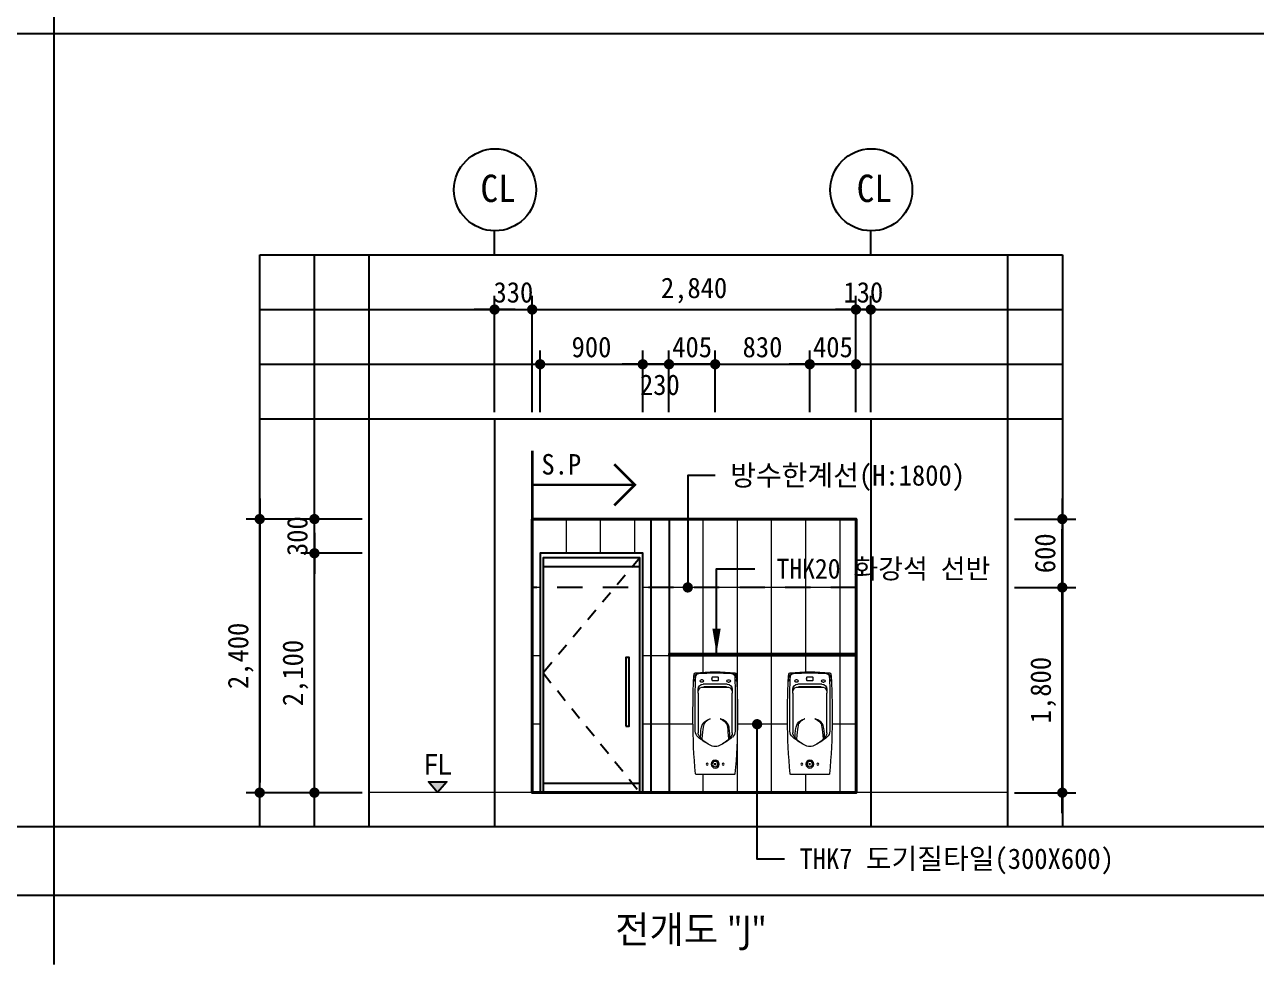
# Model space of a CAD drawing. Header units: millimetres. Extents: x -423835 to -174325, y -1379898 to -1311126.
# Drawn here: x -412830 to -402026, y -1344258 to -1336015 of the extents above; entities that cross this region are included whole.
import ezdxf
from ezdxf.enums import TextEntityAlignment as Align

# ---------------------------------------------------------------- set-up
doc = ezdxf.new("R2010")
doc.units = ezdxf.units.MM
doc.header["$LTSCALE"] = 100
doc.header["$MEASUREMENT"] = 0
doc.header["$PDSIZE"] = -10
doc.linetypes.add('HID', pattern=[2, 1.1, -0.9])
doc.layers.get('0').update_dxf_attribs({"linetype": 'CONTINUOUS'})
doc.layers.get('Defpoints').update_dxf_attribs({"color": 153, "linetype": 'CONTINUOUS'})
for name, color, linetype, lineweight in [('A-AXIS-BUBL', 7, 'CONTINUOUS', 25), ('A-ELEV-LIN1', 2, 'CONTINUOUS', 40), ('A-ELEV-LIN2', 7, 'CONTINUOUS', 25), ('A-FLXM-SANI', 6, 'CONTINUOUS', 20), ('A-MKXS-TEXT1', 3, 'CONTINUOUS', 25), ('A-WAXK-PATT', 8, 'CONTINUOUS', 18), ('A-XXXX-FIN2', 6, 'CONTINUOUS', 20), ('A-XXXX-SYMB', 7, 'CONTINUOUS', 25), ('A-XXXX-TXT2', 3, 'CONTINUOUS', 25)]:
    doc.layers.add(name, color=color, linetype=linetype, lineweight=lineweight)
for name, color, linetype in [('A-DIMS', 7, 'CONTINUOUS'), ('A-MKXS-LEAD', 7, 'CONTINUOUS'), ('AA-AXIS-LINE-1', 1, 'CONTINUOUS'), ('AA-ELE-2', 3, 'CONTINUOUS'), ('AA-TEX-3', 3, 'CONTINUOUS'), ('DOOR', 8, 'CONTINUOUS'), ('HID', 1, 'HID'), ('IN-F-PAT', 8, 'CONTINUOUS'), ('IN-TEXT-FIN', 3, 'CONTINUOUS'), ('LEADER', 7, 'CONTINUOUS'), ('TOIL', 4, 'CONTINUOUS'), ('방수', 7, 'HID')]:
    doc.layers.add(name, color=color, linetype=linetype)
doc.styles.add('HY울릉도L', font='')
doc.styles.add('돋움체', font='')
doc.styles.add('맑은 고딕', font='malgun.ttf')
doc.styles.add('맑은고딕', font='malgun.ttf')
doc.styles.add('유형1', font='H2GTRM.TTF', dxfattribs={"width": 0.8, "height": 8})
doc.styles.get('HY울릉도L').set_extended_font_data('HYwulM')
doc.styles.get('돋움체').set_extended_font_data('DotumChe')
doc.dimstyles.new('CDIM', dxfattribs={"dimtxt": 3, "dimasz": 1.5, "dimexe": 2, "dimexo": 1, "dimgap": 1, "dimtad": 1, "dimdec": 0, "dimrnd": 0.5, "dimzin": 0, "dimdsep": 32, "dimlunit": 6, "dimtxsty": 'HY울릉도L', "dimblk1": '_CIDOT', "dimblk2": '_CIDOT', "dimsah": 1, "dimcen": 5.5, "dimclrd": 2, "dimclre": 2, "dimclrt": 7, "dimadec": 0, "dimazin": 0, "dimtfac": 1, "dimtdec": 0, "dimtix": 1, "dimtmove": 2, "dimatfit": 1, "dimldrblk": '_CIDOT', "dimfxl": 1, "dimtolj": 1, "dimtzin": 0, "dimlwd": -1, "dimarcsym": 0})

# ---------------------------------------------------------------- blocks, each defined once
blk = doc.blocks.new('_CIDOT')
at = {"color": 0, "linetype": 'ByBlock'}
blk.add_line((2, 0), (-1, 0), dxfattribs=at)
at = {"color": 0, "linetype": 'ByBlock', "const_width": 0.5}
blk.add_lwpolyline([(-0.25, 0, 1), (0.25, 0, 1)], format="xyb", close=True, dxfattribs=at)
blk = doc.blocks.new('*D78')
at = {"layer": 'A-DIMS', "lineweight": -2, "transparency": 16777216}
for p, q in [((-409868, -1340352), (-410888, -1340352)), ((-409868, -1342752), (-410888, -1342752))]:
    blk.add_line(p, q, dxfattribs=at)
at = {"layer": 'A-DIMS', "transparency": 16777216}
blk.add_line((-410768, -1340442), (-410768, -1342662), dxfattribs=at)
at = {"layer": 'Defpoints', "color": 0, "transparency": 16777216}
for p in [(-409808, -1340352), (-410768, -1342752), (-409808, -1342752)]:
    blk.add_point(p, dxfattribs=at)
at = {"layer": 'A-DIMS', "transparency": 16777216, "xscale": 90, "yscale": 90, "zscale": 90}
for p, rotation in [((-410768, -1340352), 90), ((-410768, -1342752), 270)]:
    blk.add_blockref('_CIDOT', p, dxfattribs=dict(at, rotation=rotation))
at = {"layer": 'A-DIMS', "color": 3, "transparency": 16777216, "insert": (-410935, -1341552), "char_height": 180, "attachment_point": 5, "rotation": 90, "style": '돋움체'}
blk.add_mtext('\\A1;2,400', dxfattribs=at)
blk = doc.blocks.new('*D79')
at = {"layer": 'A-DIMS', "lineweight": -2, "transparency": 16777216}
for p, q in [((-409948, -1340652), (-410408, -1340652)), ((-409868, -1342752), (-410408, -1342752))]:
    blk.add_line(p, q, dxfattribs=at)
at = {"layer": 'A-DIMS', "transparency": 16777216}
blk.add_line((-410288, -1342662), (-410288, -1340742), dxfattribs=at)
at = {"layer": 'Defpoints', "color": 0, "transparency": 16777216}
for p in [(-410288, -1340652), (-409888, -1340652), (-409808, -1342752)]:
    blk.add_point(p, dxfattribs=at)
at = {"layer": 'A-DIMS', "transparency": 16777216, "xscale": 90, "yscale": 90, "zscale": 90}
for p, rotation in [((-410288, -1340652), 90), ((-410288, -1342752), 270)]:
    blk.add_blockref('_CIDOT', p, dxfattribs=dict(at, rotation=rotation))
at = {"layer": 'A-DIMS', "color": 3, "transparency": 16777216, "insert": (-410455, -1341702), "char_height": 180, "attachment_point": 5, "rotation": 90, "style": '돋움체'}
blk.add_mtext('\\A1;2,100', dxfattribs=at)
blk = doc.blocks.new('*D80')
at = {"layer": 'A-DIMS', "transparency": 16777216}
for p, q in [((-410288, -1340262), (-410288, -1340172)), ((-410288, -1340652), (-410288, -1340352)), ((-410288, -1340742), (-410288, -1340832))]:
    blk.add_line(p, q, dxfattribs=at)
at = {"layer": 'A-DIMS', "lineweight": -2, "transparency": 16777216}
for p, q in [((-409868, -1340352), (-410408, -1340352)), ((-409868, -1340652), (-410408, -1340652))]:
    blk.add_line(p, q, dxfattribs=at)
at = {"layer": 'Defpoints', "color": 0, "transparency": 16777216}
for p in [(-410288, -1340352), (-409808, -1340352), (-409808, -1340652)]:
    blk.add_point(p, dxfattribs=at)
at = {"layer": 'A-DIMS', "transparency": 16777216, "xscale": 90, "yscale": 90, "zscale": 90}
for p, rotation in [((-410288, -1340352), 270), ((-410288, -1340652), 90)]:
    blk.add_blockref('_CIDOT', p, dxfattribs=dict(at, rotation=rotation))
at = {"layer": 'A-DIMS', "color": 3, "transparency": 16777216, "insert": (-410438, -1340502), "char_height": 180, "attachment_point": 5, "rotation": 90, "style": '돋움체'}
blk.add_mtext('\\A1;300', dxfattribs=at)
blk = doc.blocks.new('*D81')
at = {"layer": 'A-DIMS', "lineweight": -2, "transparency": 16777216}
for p, q in [((-404148, -1340952), (-403608, -1340952)), ((-404148, -1342752), (-403608, -1342752))]:
    blk.add_line(p, q, dxfattribs=at)
at = {"layer": 'A-DIMS', "transparency": 16777216}
blk.add_line((-403728, -1342662), (-403728, -1341042), dxfattribs=at)
at = {"layer": 'Defpoints', "color": 0, "transparency": 16777216}
for p in [(-404208, -1340952), (-403728, -1340952), (-404208, -1342752)]:
    blk.add_point(p, dxfattribs=at)
at = {"layer": 'A-DIMS', "transparency": 16777216, "xscale": 90, "yscale": 90, "zscale": 90}
for p, rotation in [((-403728, -1340952), 90), ((-403728, -1342752), 270)]:
    blk.add_blockref('_CIDOT', p, dxfattribs=dict(at, rotation=rotation))
at = {"layer": 'A-DIMS', "color": 3, "transparency": 16777216, "insert": (-403895, -1341852), "char_height": 180, "attachment_point": 5, "rotation": 90, "style": '돋움체'}
blk.add_mtext('\\A1;1,800', dxfattribs=at)
blk = doc.blocks.new('*D82')
at = {"layer": 'A-DIMS', "lineweight": -2, "transparency": 16777216}
for p, q in [((-404148, -1340352), (-403608, -1340352)), ((-404148, -1340952), (-403608, -1340952))]:
    blk.add_line(p, q, dxfattribs=at)
at = {"layer": 'A-DIMS', "transparency": 16777216}
blk.add_line((-403728, -1340862), (-403728, -1340442), dxfattribs=at)
at = {"layer": 'Defpoints', "color": 0, "transparency": 16777216}
for p in [(-404208, -1340352), (-403728, -1340352), (-404208, -1340952)]:
    blk.add_point(p, dxfattribs=at)
at = {"layer": 'A-DIMS', "transparency": 16777216, "xscale": 90, "yscale": 90, "zscale": 90}
for p, rotation in [((-403728, -1340352), 90), ((-403728, -1340952), 270)]:
    blk.add_blockref('_CIDOT', p, dxfattribs=dict(at, rotation=rotation))
at = {"layer": 'A-DIMS', "color": 3, "transparency": 16777216, "insert": (-403878, -1340652), "char_height": 180, "attachment_point": 5, "rotation": 90, "style": '돋움체'}
blk.add_mtext('\\A1;600', dxfattribs=at)
blk = doc.blocks.new('*D83')
at = {"layer": 'A-DIMS', "lineweight": -2, "transparency": 16777216}
for p, q in [((-408378, -1339414), (-408378, -1338394)), ((-405538, -1339414), (-405538, -1338394))]:
    blk.add_line(p, q, dxfattribs=at)
at = {"layer": 'A-DIMS', "transparency": 16777216}
blk.add_line((-408288, -1338514), (-405628, -1338514), dxfattribs=at)
at = {"layer": 'Defpoints', "color": 0, "transparency": 16777216}
for p in [(-405538, -1338514), (-408378, -1339474), (-405538, -1339474)]:
    blk.add_point(p, dxfattribs=at)
at = {"layer": 'A-DIMS', "transparency": 16777216, "xscale": 90, "yscale": 90, "zscale": 90, "rotation": 180}
blk.add_blockref('_CIDOT', (-408378, -1338514), dxfattribs=at)
at = {"layer": 'A-DIMS', "transparency": 16777216, "xscale": 90, "yscale": 90, "zscale": 90}
blk.add_blockref('_CIDOT', (-405538, -1338514), dxfattribs=at)
at = {"layer": 'A-DIMS', "color": 3, "transparency": 16777216, "insert": (-406958, -1338347), "char_height": 180, "attachment_point": 5, "style": '돋움체'}
blk.add_mtext('\\A1;2,840', dxfattribs=at)
blk = doc.blocks.new('*D84')
at = {"layer": 'A-DIMS', "lineweight": -2, "transparency": 16777216}
for p, q in [((-408708, -1339414), (-408708, -1338394)), ((-408378, -1339414), (-408378, -1338394))]:
    blk.add_line(p, q, dxfattribs=at)
at = {"layer": 'A-DIMS', "transparency": 16777216}
for p, q in [((-408798, -1338514), (-408888, -1338514)), ((-408708, -1338514), (-408378, -1338514)), ((-408288, -1338514), (-408198, -1338514))]:
    blk.add_line(p, q, dxfattribs=at)
at = {"layer": 'Defpoints', "color": 0, "transparency": 16777216}
for p in [(-408378, -1338514), (-408708, -1339474), (-408378, -1339474)]:
    blk.add_point(p, dxfattribs=at)
at = {"layer": 'A-DIMS', "transparency": 16777216, "xscale": 90, "yscale": 90, "zscale": 90}
blk.add_blockref('_CIDOT', (-408708, -1338514), dxfattribs=at)
at = {"layer": 'A-DIMS', "transparency": 16777216, "xscale": 90, "yscale": 90, "zscale": 90, "rotation": 180}
blk.add_blockref('_CIDOT', (-408378, -1338514), dxfattribs=at)
at = {"layer": 'A-DIMS', "color": 3, "transparency": 16777216, "insert": (-408543, -1338364), "char_height": 180, "attachment_point": 5, "style": '돋움체'}
blk.add_mtext('\\A1;330', dxfattribs=at)
blk = doc.blocks.new('*D85')
at = {"layer": 'A-DIMS', "lineweight": -2, "transparency": 16777216}
for p, q in [((-405538, -1339414), (-405538, -1338394)), ((-405408, -1339414), (-405408, -1338394))]:
    blk.add_line(p, q, dxfattribs=at)
at = {"layer": 'A-DIMS', "transparency": 16777216}
for p, q in [((-405628, -1338514), (-405718, -1338514)), ((-405538, -1338514), (-405408, -1338514)), ((-405318, -1338514), (-405228, -1338514))]:
    blk.add_line(p, q, dxfattribs=at)
at = {"layer": 'Defpoints', "color": 0, "transparency": 16777216}
for p in [(-405408, -1338514), (-405538, -1339474), (-405408, -1339474)]:
    blk.add_point(p, dxfattribs=at)
at = {"layer": 'A-DIMS', "transparency": 16777216, "xscale": 90, "yscale": 90, "zscale": 90}
blk.add_blockref('_CIDOT', (-405538, -1338514), dxfattribs=at)
at = {"layer": 'A-DIMS', "transparency": 16777216, "xscale": 90, "yscale": 90, "zscale": 90, "rotation": 180}
blk.add_blockref('_CIDOT', (-405408, -1338514), dxfattribs=at)
at = {"layer": 'A-DIMS', "color": 3, "transparency": 16777216, "insert": (-405473, -1338364), "char_height": 180, "attachment_point": 5, "style": '돋움체'}
blk.add_mtext('\\A1;130', dxfattribs=at)
blk = doc.blocks.new('소변기(정면)')
at = {"layer": 'A-FLXM-SANI'}
for p, q in [((-113, 990), (-123, 990)), ((112, 990), (122, 990)), ((-175, 871), (-175, 541)), ((-150, 525), (-150, 871)), ((-113, 970), (-123, 970)), ((-117, 923), (117, 923)), ((-105, 951), (105, 951)), ((112, 970), (122, 970)), ((150, 871), (150, 525)), ((175, 541), (175, 871)), ((-195, 737), (-195, 634)), ((195, 634), (195, 737)), ((-168, 160), (168, 160))]:
    blk.add_line(p, q, dxfattribs=at)
for points in [[(-173, 1032, 0.02097), (-175, 1015), (-188, 1011, 0.013696)], [(160, 1044, 0.054684), (-160, 1044, 0.325397)], [(187, 1011), (175, 1015, 0.02097), (173, 1032, 0.325397)], [(-100, 929), (100, 929, -0.280363)]]:
    blk.add_lwpolyline(points, format="xyb", dxfattribs=at)
blk.add_lwpolyline([(0, 1013), (23, 1013, -0.414214), (30, 1006), (30, 990, -0.414214), (23, 983), (0, 983), (-23, 983, -0.414214), (-30, 990), (-30, 1006, -0.414214), (-23, 1013)], format="xyb", close=True, dxfattribs=at)
for centre, radius in [((-70, 250), 9), ((0, 250), 35), ((0, 250), 24), ((70, 250), 9)]:
    blk.add_circle(centre, radius, dxfattribs=at)
for centre, radius, start, end in [((4805, 737), 5000, 176.8614, 180), ((24, 998), 212, 168.6175, 176.6014), ((-172, 1038), 12, 96.745, 168.6175), ((2325, 871), 2500, 176.691, 180), ((0, -416), 1476, 83.255, 96.745), ((-159, 1029), 15, 96.26, 170.3905), ((-141, 1014), 30, 95.6439, 176.691), ((0, -416), 1467, 84.3561, 95.6439), ((-123, 980), 10, 90, 270), ((-113, 980), 10, 270, 90), ((112, 980), 10, 90, 270), ((122, 980), 10, 270, 90), ((141, 1014), 30, 3.309, 84.3561), ((159, 1029), 15, 9.6095, 83.74), ((-2325, 871), 2500, 0, 3.309), ((172, 1038), 12, 11.3825, 83.255), ((-24, 998), 212, 3.3986, 11.3825), ((-4805, 737), 5000, 0, 3.1386), ((-105, 906), 45, 90, 179.1885), ((2325, 871), 2475, 179.1885, 180), ((-100, 879), 50, 90, 167.9541), ((100, 879), 50, 12.0459, 90), ((105, 906), 45, 0.8115, 90), ((-2325, 871), 2475, 0, 0.8115), ((4805, 634), 5000, 180, 185.3854), ((-105, 540), 70, 180, 229.8323), ((105, 540), 70, 310.1677, 0), ((-4805, 634), 5000, 354.6146, 0), ((228, 935), 586, 229.8323, 240.3281), ((-100, 525), 50, 180, 218.546), ((95, 681), 300, 218.546, 241.1356), ((-95, 681), 300, 298.8644, 321.454), ((-228, 935), 586, 299.6719, 310.1677), ((100, 525), 50, 321.454, 0), ((0, 508), 103, 241.1356, 298.8644), ((-168, 165), 5, 185.3854, 270), ((168, 165), 5, 270, 354.6146)]:
    blk.add_arc(centre, radius, start, end, dxfattribs=at)
at = {"layer": 'A-FLXM-SANI', "extrusion": (0, 0, -1)}
blk.add_ellipse((-181, 984), major_axis=(0.15, -5.79), ratio=0.610385, dxfattribs=at)
at = {"layer": 'A-FLXM-SANI'}
blk.add_ellipse((181, 984), major_axis=(-0.15, -5.79), ratio=0.610385, dxfattribs=at)
for points in [[(-69, 638), (-16, 662), (-61, 638), (-64, 636)], [(69, 638), (16, 662), (61, 638), (64, 636)], [(-129, 481), (-127, 533), (-124, 565), (-121, 574)], [(-121, 574), (-112, 599), (-115, 615), (-69, 638)], [(-97, 606), (-101, 600), (-112, 570), (-116, 468)], [(-64, 636), (-66, 635), (-88, 621), (-97, 606)], [(64, 636), (66, 635), (88, 621), (97, 606)], [(121, 574), (112, 599), (115, 615), (69, 638)], [(97, 606), (101, 600), (112, 570), (116, 468)], [(129, 481), (127, 533), (124, 565), (121, 574)]]:
    blk.add_open_spline(points, degree=3, dxfattribs=at)
for p in [(0, 1053), (0, 1052), (30, 998)]:
    blk.add_point(p, dxfattribs=at)
at = {"layer": 'Defpoints'}
for p, q in [((7, 250), (-7, 250)), ((0, 243), (0, 257))]:
    blk.add_line(p, q, dxfattribs=at)
at = {"layer": 'Defpoints', "insert": (0, 240), "char_height": 1.88, "attachment_point": 5, "style": '유형1'}
blk.add_mtext_dynamic_manual_height_columns('\\A1;대림요업 CU-511P', width=45.58, gutter_width=6.25, heights=[0], dxfattribs=at)
blk = doc.blocks.new('화장실door')
at = {"layer": 'DOOR'}
blk.add_lwpolyline([(750, 584), (780, 584), (780, 1184), (750, 1184)], close=True, dxfattribs=at)
at = {"layer": 'HID'}
blk.add_lwpolyline([(875, 2060), (25, 1050), (875, 0)], dxfattribs=at)
at = {"layer": 'TOIL'}
for points in [[(900, 0), (900, 2100), (0, 2100), (0, 0)], [(875, 0), (875, 2060), (25, 2060), (25, 0)], [(875, 1980), (25, 1980)], [(875, 80), (25, 80)]]:
    blk.add_lwpolyline(points, dxfattribs=at)
blk = doc.blocks.new('*D261')
at = {"layer": 'A-DIMS', "lineweight": -2, "transparency": 16777216}
for p, q in [((-408308, -1339414), (-408308, -1338874)), ((-407408, -1339414), (-407408, -1338874))]:
    blk.add_line(p, q, dxfattribs=at)
at = {"layer": 'A-DIMS', "transparency": 16777216}
blk.add_line((-408218, -1338994), (-407498, -1338994), dxfattribs=at)
at = {"layer": 'Defpoints', "color": 0, "transparency": 16777216}
for p in [(-407408, -1338994), (-408308, -1339474), (-407408, -1339474)]:
    blk.add_point(p, dxfattribs=at)
at = {"layer": 'A-DIMS', "transparency": 16777216, "xscale": 90, "yscale": 90, "zscale": 90, "rotation": 180}
blk.add_blockref('_CIDOT', (-408308, -1338994), dxfattribs=at)
at = {"layer": 'A-DIMS', "transparency": 16777216, "xscale": 90, "yscale": 90, "zscale": 90}
blk.add_blockref('_CIDOT', (-407408, -1338994), dxfattribs=at)
at = {"layer": 'A-DIMS', "color": 3, "transparency": 16777216, "insert": (-407858, -1338844), "char_height": 180, "attachment_point": 5, "style": '돋움체'}
blk.add_mtext('\\A1;900', dxfattribs=at)
blk = doc.blocks.new('*D262')
at = {"layer": 'A-DIMS', "lineweight": -2, "transparency": 16777216}
for p, q in [((-407408, -1339414), (-407408, -1338874)), ((-407178, -1339414), (-407178, -1338874))]:
    blk.add_line(p, q, dxfattribs=at)
at = {"layer": 'A-DIMS', "transparency": 16777216}
for p, q in [((-407498, -1338994), (-407588, -1338994)), ((-407408, -1338994), (-407178, -1338994)), ((-407088, -1338994), (-406998, -1338994))]:
    blk.add_line(p, q, dxfattribs=at)
at = {"layer": 'Defpoints', "color": 0, "transparency": 16777216}
for p in [(-407178, -1338994), (-407408, -1339474), (-407178, -1339474)]:
    blk.add_point(p, dxfattribs=at)
at = {"layer": 'A-DIMS', "transparency": 16777216, "xscale": 90, "yscale": 90, "zscale": 90}
blk.add_blockref('_CIDOT', (-407408, -1338994), dxfattribs=at)
at = {"layer": 'A-DIMS', "transparency": 16777216, "xscale": 90, "yscale": 90, "zscale": 90, "rotation": 180}
blk.add_blockref('_CIDOT', (-407178, -1338994), dxfattribs=at)
at = {"layer": 'A-DIMS', "color": 3, "transparency": 16777216, "insert": (-407258, -1339175), "char_height": 180, "attachment_point": 5, "style": '돋움체'}
blk.add_mtext('\\A1;230', dxfattribs=at)
blk = doc.blocks.new('*D260')
at = {"layer": 'A-DIMS', "lineweight": -2, "transparency": 16777216}
for p, q in [((-406773, -1339414), (-406773, -1338874)), ((-405943, -1339414), (-405943, -1338874))]:
    blk.add_line(p, q, dxfattribs=at)
at = {"layer": 'A-DIMS', "transparency": 16777216}
blk.add_line((-406683, -1338994), (-406033, -1338994), dxfattribs=at)
at = {"layer": 'Defpoints', "color": 0, "transparency": 16777216}
for p in [(-405943, -1338994), (-406773, -1339474), (-405943, -1339474)]:
    blk.add_point(p, dxfattribs=at)
at = {"layer": 'A-DIMS', "transparency": 16777216, "xscale": 90, "yscale": 90, "zscale": 90, "rotation": 180}
blk.add_blockref('_CIDOT', (-406773, -1338994), dxfattribs=at)
at = {"layer": 'A-DIMS', "transparency": 16777216, "xscale": 90, "yscale": 90, "zscale": 90}
blk.add_blockref('_CIDOT', (-405943, -1338994), dxfattribs=at)
at = {"layer": 'A-DIMS', "color": 3, "transparency": 16777216, "insert": (-406358, -1338844), "char_height": 180, "attachment_point": 5, "style": '돋움체'}
blk.add_mtext('\\A1;830', dxfattribs=at)
blk = doc.blocks.new('*D928')
at = {"layer": 'A-DIMS', "lineweight": -2, "transparency": 16777216}
for p, q in [((-405943, -1339414), (-405943, -1338874)), ((-405538, -1339414), (-405538, -1338874))]:
    blk.add_line(p, q, dxfattribs=at)
at = {"layer": 'A-DIMS', "transparency": 16777216}
for p, q in [((-406033, -1338994), (-406123, -1338994)), ((-405538, -1338994), (-405943, -1338994)), ((-405448, -1338994), (-405358, -1338994))]:
    blk.add_line(p, q, dxfattribs=at)
at = {"layer": 'Defpoints', "color": 0, "transparency": 16777216}
for p in [(-405943, -1338994), (-405943, -1339474), (-405538, -1339474)]:
    blk.add_point(p, dxfattribs=at)
at = {"layer": 'A-DIMS', "transparency": 16777216, "xscale": 90, "yscale": 90, "zscale": 90}
blk.add_blockref('_CIDOT', (-405943, -1338994), dxfattribs=at)
at = {"layer": 'A-DIMS', "transparency": 16777216, "xscale": 90, "yscale": 90, "zscale": 90, "rotation": 180}
blk.add_blockref('_CIDOT', (-405538, -1338994), dxfattribs=at)
at = {"layer": 'A-DIMS', "color": 3, "transparency": 16777216, "insert": (-405740, -1338844), "char_height": 180, "attachment_point": 5, "style": '돋움체'}
blk.add_mtext('\\A1;405', dxfattribs=at)
blk = doc.blocks.new('*D929')
at = {"layer": 'A-DIMS', "lineweight": -2, "transparency": 16777216}
for p, q in [((-407178, -1339414), (-407178, -1338874)), ((-406773, -1339414), (-406773, -1338874))]:
    blk.add_line(p, q, dxfattribs=at)
at = {"layer": 'A-DIMS', "transparency": 16777216}
for p, q in [((-407268, -1338994), (-407358, -1338994)), ((-406773, -1338994), (-407178, -1338994)), ((-406683, -1338994), (-406593, -1338994))]:
    blk.add_line(p, q, dxfattribs=at)
at = {"layer": 'Defpoints', "color": 0, "transparency": 16777216}
for p in [(-407178, -1338994), (-407178, -1339474), (-406773, -1339474)]:
    blk.add_point(p, dxfattribs=at)
at = {"layer": 'A-DIMS', "transparency": 16777216, "xscale": 90, "yscale": 90, "zscale": 90}
blk.add_blockref('_CIDOT', (-407178, -1338994), dxfattribs=at)
at = {"layer": 'A-DIMS', "transparency": 16777216, "xscale": 90, "yscale": 90, "zscale": 90, "rotation": 180}
blk.add_blockref('_CIDOT', (-406773, -1338994), dxfattribs=at)
at = {"layer": 'A-DIMS', "color": 3, "transparency": 16777216, "insert": (-406975, -1338844), "char_height": 180, "attachment_point": 5, "style": '돋움체'}
blk.add_mtext('\\A1;405', dxfattribs=at)

msp = doc.modelspace()

# ---------------------------------------------------------------- hatches: boundary and pattern name
at = {"layer": 'A-XXXX-SYMB'}
msp.add_hatch(color=256, dxfattribs=at).paths.add_polyline_path([(-409208, -1342751.6), (-409288.5, -1342655.6), (-409127.4, -1342655.6)])

# ---------------------------------------------------------------- linework, layer by layer
at = {"color": 3, "ltscale": 2}
for p, q in [((-412574.2, -1327692.1), (-412574.2, -1344258.1)), ((-423835.4, -1336092.1), (-379750.4, -1336092.1)), ((-423835.4, -1343651.6), (-379750.4, -1343651.6))]:
    msp.add_line(p, q, dxfattribs=at)
at = {"layer": 'A-AXIS-BUBL', "ltscale": 0.2}
for p, q in [((-408707.5, -1338033.9), (-408707.5, -1337823.9)), ((-405407.5, -1338033.9), (-405407.5, -1337823.9))]:
    msp.add_line(p, q, dxfattribs=at)
for centre in [(-408704, -1337463.9), (-405404, -1337463.9)]:
    msp.add_circle(centre, 360, dxfattribs=at)
at = {"layer": 'A-ELEV-LIN1'}
msp.add_lwpolyline([(-408377.5, -1340351.6), (-405537.5, -1340351.6), (-405537.5, -1342751.6), (-408377.5, -1342751.6)], close=True, dxfattribs=at)
at = {"layer": 'A-ELEV-LIN2'}
for p, q in [((-407337.5, -1340351.6), (-407337.5, -1342751.6)), ((-407177.5, -1340351.6), (-407177.5, -1342751.6))]:
    msp.add_line(p, q, dxfattribs=at)
at = {"layer": 'A-MKXS-LEAD'}
for points in [[(-406773.2, -1339968.4), (-407013.2, -1339968.4), (-407013.2, -1340951.6)], [(-406165, -1343334.9), (-406405, -1343334.9), (-406405, -1342151.6)]]:
    msp.add_lwpolyline(points, dxfattribs=at)
at = {"layer": 'A-MKXS-LEAD', "const_width": 45}
for points in [[(-407035.7, -1340951.6, 1), (-406990.7, -1340951.6, 1)], [(-406427.5, -1342151.6, -1), (-406382.5, -1342151.6, -1)]]:
    msp.add_lwpolyline(points, format="xyb", close=True, dxfattribs=at)
at = {"layer": 'A-WAXK-PATT'}
for p, q in [((-408077.5, -1340651.6), (-408077.5, -1340351.6)), ((-407777.5, -1340651.6), (-407777.5, -1340351.6)), ((-407477.5, -1340651.6), (-407477.5, -1340351.6)), ((-406877.5, -1341531.6), (-406877.5, -1340351.6)), ((-406577.5, -1341531.6), (-406577.5, -1340351.6)), ((-406277.5, -1341531.6), (-406277.5, -1340351.6)), ((-405977.5, -1341531.6), (-405977.5, -1340351.6)), ((-405677.5, -1341531.6), (-405677.5, -1340351.6)), ((-408307.5, -1340951.6), (-408377.5, -1340951.6)), ((-405537.5, -1340951.6), (-407407.5, -1340951.6)), ((-408307.5, -1341551.6), (-408377.5, -1341551.6)), ((-407177.5, -1341551.6), (-407407.5, -1341551.6)), ((-406877.5, -1341695.4), (-406877.5, -1341551.6)), ((-406577.5, -1342751.6), (-406577.5, -1341551.6)), ((-406277.5, -1342751.6), (-406277.5, -1341551.6)), ((-405977.5, -1341692.1), (-405977.5, -1341551.6)), ((-405677.5, -1342751.6), (-405677.5, -1341551.6)), ((-408307.5, -1342151.6), (-408377.5, -1342151.6)), ((-406967.4, -1342151.6), (-407407.5, -1342151.6)), ((-406137.4, -1342151.6), (-406577.6, -1342151.6)), ((-405537.5, -1342151.6), (-405747.6, -1342151.6)), ((-406877.5, -1342751.6), (-406877.5, -1342591.6)), ((-405977.5, -1342751.6), (-405977.5, -1342591.6))]:
    msp.add_line(p, q, dxfattribs=at)
at = {"layer": 'A-XXXX-FIN2'}
msp.add_line((-404207.5, -1342751.6), (-409807.5, -1342751.6), dxfattribs=at)
at = {"layer": 'A-XXXX-SYMB'}
msp.add_lwpolyline([(-409208, -1342751.6), (-409288.5, -1342655.6), (-409127.4, -1342655.6), (-409208, -1342751.6)], dxfattribs=at)
at = {"layer": 'AA-AXIS-LINE-1'}
for p, q in [((-408707.5, -1339473.9), (-408707.5, -1343051.6)), ((-405407.5, -1339473.9), (-405407.5, -1343051.6))]:
    msp.add_line(p, q, dxfattribs=at)
at = {"layer": 'AA-ELE-2'}
msp.add_lwpolyline([(-407177.5, -1341531.6), (-405537.5, -1341531.6), (-405537.5, -1341551.6), (-407177.5, -1341551.6)], close=True, dxfattribs=at)
at = {"layer": 'Defpoints'}
for p, q in [((-410767.5, -1343051.6), (-410767.5, -1338033.9)), ((-410767.5, -1338033.9), (-403727.5, -1338033.9)), ((-410287.5, -1343051.6), (-410287.5, -1338033.9)), ((-409807.5, -1343051.6), (-409807.5, -1338033.9)), ((-404207.5, -1338033.9), (-404207.5, -1343051.6)), ((-403727.5, -1338033.9), (-403727.5, -1343051.6)), ((-410767.5, -1338513.9), (-403727.5, -1338513.9)), ((-410767.5, -1338993.9), (-403727.5, -1338993.9)), ((-410767.5, -1339473.9), (-403727.5, -1339473.9)), ((-380230.4, -1343051.6), (-423835.4, -1343051.6))]:
    msp.add_line(p, q, dxfattribs=at)
at = {"layer": 'IN-F-PAT', "color": 2, "const_width": 22.5}
for points in [[(-408377.5, -1340351.6), (-408377.5, -1339751.6)], [(-407657.5, -1339871.6), (-407477.5, -1340051.6), (-407657.5, -1340231.6)], [(-408377.5, -1340051.6), (-407477.5, -1340051.6)]]:
    msp.add_lwpolyline(points, dxfattribs=at)
at = {"layer": 'LEADER'}
msp.add_lwpolyline([(-406761, -1341531.6), (-406761, -1340787.1), (-406425.9, -1340787.1)], dxfattribs=at)
msp.add_lwpolyline([(-406761, -1341531.6, 0, 72.4, 0), (-406761, -1341314.5, 0, 0, 0), (-406761, -1341314.5, 0, 0, 0)], format="xyseb", dxfattribs=at)
at = {"layer": '방수', "color": 2, "ltscale": 2}
msp.add_line((-405537.5, -1340951.6), (-408377.5, -1340951.6), dxfattribs=at)

# ---------------------------------------------------------------- block references
msp.add_blockref('화장실door', (-408307.5, -1342751.6))
at = {"layer": 'A-FLXM-SANI', "xscale": -1}
for p in [(-406772.5, -1342751.6), (-405942.5, -1342751.6)]:
    msp.add_blockref('소변기(정면)', p, dxfattribs=at)

# ---------------------------------------------------------------- texts
at = {"layer": 'A-MKXS-TEXT1', "style": '돋움체'}
for s, p in [('방수한계선(H:1800)', (-406641.5, -1339968.4)), ('THK7 도기질타일(300X600)', (-406033.4, -1343331.1))]:
    msp.add_text(s, height=180, dxfattribs=at).set_placement(p, align=Align.MIDDLE_LEFT)
at = {"layer": 'A-MKXS-TEXT1', "style": '맑은고딕'}
msp.add_text('FL', height=180, dxfattribs=at).set_placement((-409208, -1342593.8), align=Align.CENTER)
at = {"layer": 'A-XXXX-TXT2', "ltscale": 0.2, "style": '돋움체'}
for p in [(-408676.8, -1337450.7), (-405376.8, -1337450.7)]:
    msp.add_text('CL', height=240, dxfattribs=at).set_placement(p, align=Align.MIDDLE)
at = {"layer": 'A-XXXX-TXT2', "style": '맑은 고딕'}
msp.add_text('전개도 "J"', height=240, dxfattribs=at).set_placement((-406987.5, -1343951.6), align=Align.MIDDLE_CENTER)
at = {"layer": 'AA-TEX-3', "style": '돋움체'}
msp.add_text('THK20 화강석 선반', height=173.735, dxfattribs=at).set_placement((-404358.6, -1340787.1), align=Align.MIDDLE_RIGHT)
at = {"layer": 'IN-TEXT-FIN', "color": 2, "style": '돋움체'}
msp.add_text('S.P', height=180, dxfattribs=at).set_placement((-407948.2, -1339871.6), align=Align.MIDDLE_RIGHT)

# ---------------------------------------------------------------- dimensions: what is measured, and where the dimension line sits
at = {"layer": 'A-DIMS'}
for base, p1, p2, angle, picture, middle in [((-405537.5, -1338513.9), (-408377.5, -1339473.9), (-405537.5, -1339473.9), 180, '*D83', (-406957.5, -1338346.8)), ((-408377.5, -1338513.9), (-408707.5, -1339473.9), (-408377.5, -1339473.9), 180, '*D84', (-408542.5, -1338363.8)), ((-405407.5, -1338513.9), (-405537.5, -1339473.9), (-405407.5, -1339473.9), 180, '*D85', (-405472.5, -1338363.8)), ((-407407.5, -1338993.9), (-408307.5, -1339473.9), (-407407.5, -1339473.9), 180, '*D261', (-407857.5, -1338843.8)), ((-407177.5, -1338993.9), (-406772.5, -1339473.9), (-407177.5, -1339473.9), 0, '*D929', (-406975, -1338843.8)), ((-405942.5, -1338993.9), (-406772.5, -1339473.9), (-405942.5, -1339473.9), 180, '*D260', (-406357.5, -1338843.8)), ((-405942.5, -1338993.9), (-405537.5, -1339473.9), (-405942.5, -1339473.9), 0, '*D928', (-405740, -1338843.8)), ((-410767.5, -1342751.6), (-409807.5, -1340351.6), (-409807.5, -1342751.6), 90, '*D78', (-410934.6, -1341551.6)), ((-410287.5, -1340351.6), (-409807.5, -1340651.6), (-409807.5, -1340351.6), 90, '*D80', (-410437.6, -1340501.6)), ((-403727.5, -1340351.6), (-404207.5, -1340951.6), (-404207.5, -1340351.6), 90, '*D82', (-403877.6, -1340651.6)), ((-410287.5, -1340651.6), (-409807.5, -1342751.6), (-409887.5, -1340651.6), 90, '*D79', (-410454.6, -1341701.6)), ((-403727.5, -1340951.6), (-404207.5, -1342751.6), (-404207.5, -1340951.6), 90, '*D81', (-403894.6, -1341851.6))]:
    dim = msp.add_linear_dim(base=base, p1=p1, p2=p2, angle=angle, dimstyle='CDIM', override={"dimscale": 60, "dimtxsty": '돋움체', "dimclrd": 256, "dimclre": 256, "dimclrt": 3}, dxfattribs=at)
    dim.commit()
    dim.dimension.update_dxf_attribs({"geometry": picture, "text_midpoint": middle})
dim = msp.add_linear_dim(base=(-407177.5, -1338993.9), p1=(-407407.5, -1339473.9), p2=(-407177.5, -1339473.9), angle=180, dimstyle='CDIM', override={"dimscale": 60, "dimtxsty": '돋움체', "dimclrd": 256, "dimclre": 256, "dimclrt": 3}, dxfattribs=at)
dim.commit()
dim.dimension.update_dxf_attribs({"geometry": '*D262', "text_midpoint": (-407257.5, -1339174.7), "dimtype": 160})

doc.saveas('drawing.dxf')
